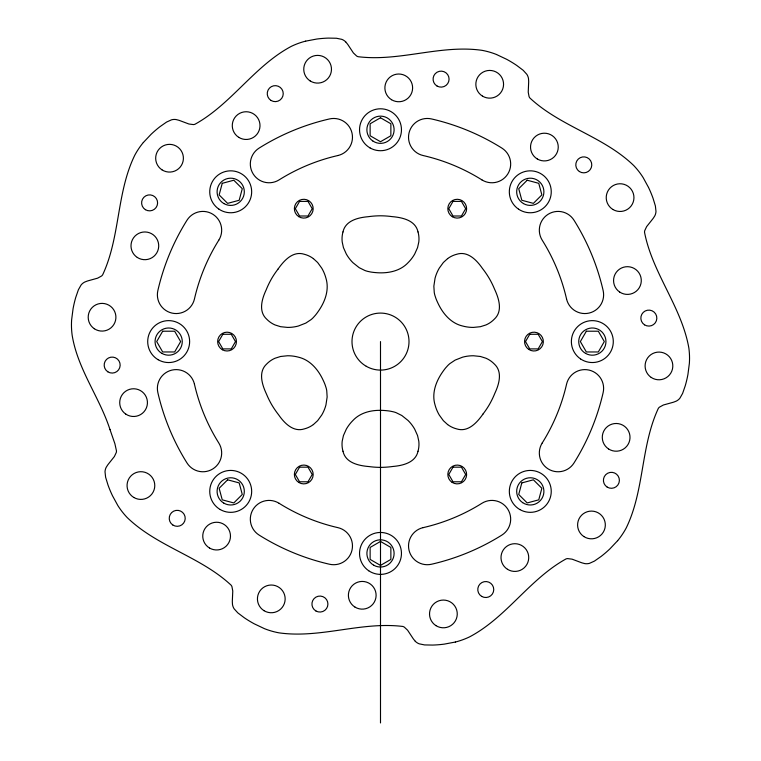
<?xml version="1.0" encoding="UTF-8"?>
<svg xmlns="http://www.w3.org/2000/svg" width="761" height="761" viewBox="0 0 761 761"><rect width="100%" height="100%" fill="white"/><g stroke="black" fill="none" stroke-linecap="round" stroke-linejoin="round"><path stroke-width="1.14" d="M342.983 231.934C345.399 220.604 358.06 217.589 367.991 216.723A92.737 92.737 0 0 1 380.5 215.791A89.674 89.674 0 0 1 392.086 216.619C402.265 217.494 415.487 220.224 418.017 231.934M418.017 451.244C415.601 462.574 402.94 465.589 393.009 466.455A92.737 92.737 0 0 1 380.5 467.378A89.674 89.674 0 0 1 368.914 466.56C358.735 465.684 345.513 462.945 342.983 451.244M278.05 269.061C283.929 260.7 292.88 250.597 304.295 254.269A25.884 25.884 0 0 1 313.38 258.616M482.95 414.117C477.071 422.479 468.12 432.571 456.705 428.9A25.884 25.884 0 0 1 447.62 424.562M143.344 142.516L151.087 134.307A116.909 116.909 0 0 1 159.896 126.735L166.554 122.074L171.501 119.829A11.092 11.092 0 0 1 176.21 119.582L178.816 120.257A51.596 51.596 0 0 1 179.938 120.647L188.928 124.014L193.389 124.585A6.706 6.706 0 0 0 194.949 124.262C231.591 104.019 254.44 65.846 291.463 46.278A76.88 76.88 0 0 1 305.646 41.132M617.656 540.662L609.913 548.871A116.909 116.909 0 0 1 601.104 556.443L594.446 561.095L589.499 563.34A11.092 11.092 0 0 1 584.79 563.597L582.184 562.912A51.596 51.596 0 0 1 581.062 562.531L572.072 559.164L567.611 558.593A6.706 6.706 0 0 0 566.051 558.916C529.409 579.159 506.569 617.342 469.537 636.9A76.88 76.88 0 0 1 455.354 642.046M447.62 258.607L443.359 262.507L439.249 268.167A40.304 40.304 0 0 0 435.054 278.222L433.856 286.184L434.255 292.5A28.69 28.69 0 0 0 434.883 295.316L435.901 298.436A61.936 61.936 0 0 0 437.718 302.669C442.56 313.294 450.778 323.282 462.65 326.022A40.304 40.304 0 0 0 473.466 327.411L480.419 326.697L485.927 324.957A25.884 25.884 0 0 0 494.222 319.249C503.097 311.201 498.836 298.407 494.536 289.123A89.674 89.674 0 0 0 489.428 278.697A92.737 92.737 0 0 0 482.369 268.338C476.69 260.129 467.711 250.702 456.705 254.269A25.884 25.884 0 0 0 447.62 258.616M313.38 424.571L317.641 420.671L321.751 415.011A40.304 40.304 0 0 0 325.946 404.957L327.144 396.995L326.745 390.678A28.69 28.69 0 0 0 326.117 387.863L325.099 384.743A61.936 61.936 0 0 0 323.282 380.5C318.44 369.884 310.222 359.886 298.35 357.156A40.304 40.304 0 0 0 287.534 355.758L280.581 356.481L275.073 358.222A25.884 25.884 0 0 0 266.778 363.92C257.903 371.977 262.165 384.771 266.464 394.046A89.674 89.674 0 0 0 271.572 404.471A92.737 92.737 0 0 0 278.631 414.84C284.31 423.04 293.289 432.467 304.295 428.9A25.884 25.884 0 0 0 313.38 424.562M305.646 41.142L316.738 39.049A116.909 116.909 0 0 1 328.314 38.098L336.438 38.25L341.756 39.334A11.092 11.092 0 0 1 345.722 41.903M455.354 642.037L444.262 644.129A116.909 116.909 0 0 1 432.686 645.071L424.562 644.928L419.244 643.835A11.092 11.092 0 0 1 415.278 641.276M496.543 54.526L506.74 59.348A116.909 116.909 0 0 1 516.671 65.389L523.159 70.278L526.812 74.293A11.092 11.092 0 0 1 528.514 78.697L528.667 81.379A51.596 51.596 0 0 1 528.648 82.559L528.229 92.157L529.066 96.58A6.706 6.706 0 0 0 529.856 97.969C560.429 126.545 603.787 136.485 633.846 165.651A76.88 76.88 0 0 1 643.121 177.551L648.524 187.453M313.38 258.607L317.641 262.507L321.751 268.167A40.304 40.304 0 0 1 325.946 278.222C329.523 289.884 324.957 301.984 318.193 311.496A61.936 61.936 0 0 1 315.435 315.187L313.237 317.622A28.69 28.69 0 0 1 311.116 319.582L305.836 323.083L298.35 326.022A40.304 40.304 0 0 1 287.534 327.411L280.581 326.697L275.073 324.957A25.884 25.884 0 0 1 266.778 319.249C258.179 311.487 261.889 299.025 266.112 289.989A92.737 92.737 0 0 1 271.563 278.688A89.674 89.674 0 0 1 278.06 269.071M447.62 424.571L443.359 420.671L439.249 415.011A40.304 40.304 0 0 1 435.054 404.957C431.477 393.294 436.043 381.185 442.807 371.672A61.936 61.936 0 0 1 445.565 367.982L447.763 365.546A28.69 28.69 0 0 1 449.884 363.596L455.164 360.086L462.65 357.156A40.304 40.304 0 0 1 473.466 355.758L480.419 356.481L485.927 358.222A25.884 25.884 0 0 1 494.222 363.92C502.821 371.691 499.111 384.143 494.888 393.19A92.737 92.737 0 0 1 489.437 404.481A89.674 89.674 0 0 1 482.94 414.108M345.713 41.903L347.425 43.986A51.596 51.596 0 0 1 348.11 44.947L353.399 52.956L356.681 56.048A6.706 6.706 0 0 0 358.127 56.704C399.668 61.869 440.59 44.385 482.046 50.34A76.88 76.88 0 0 1 496.553 54.516M415.287 641.266L413.575 639.192A51.596 51.596 0 0 1 412.89 638.222L407.601 630.213L404.319 627.131A6.706 6.706 0 0 0 402.873 626.465C361.332 621.318 320.41 638.755 278.954 632.838A76.88 76.88 0 0 1 264.447 628.662L254.26 623.83A116.909 116.909 0 0 1 244.329 617.789L237.841 612.89L234.188 608.886A11.092 11.092 0 0 1 232.486 604.481L232.333 601.799A51.596 51.596 0 0 1 232.352 600.61L232.771 591.021L231.934 586.598A6.706 6.706 0 0 0 231.144 585.209C200.571 556.633 157.223 546.674 127.154 517.518A76.88 76.88 0 0 1 117.879 505.618L112.476 495.725A116.909 116.909 0 0 1 107.995 485.004L105.617 477.233L105.018 471.83A11.092 11.092 0 0 1 106.226 467.273L107.682 465.009A51.596 51.596 0 0 1 108.395 464.058L114.369 456.552L116.29 452.481A6.706 6.706 0 0 0 116.471 450.893L114.901 443.758L109.965 429.489M110.012 429.651C99.577 397.271 77.536 369.075 72.124 335.011A76.88 76.88 0 0 1 71.62 319.934L73.066 308.738A116.909 116.909 0 0 1 75.739 297.437L78.393 289.751L81.066 285.033A11.092 11.092 0 0 1 84.737 282.055L87.239 281.075A51.596 51.596 0 0 1 88.371 280.733L97.627 278.165L101.574 276.005A6.706 6.706 0 0 0 102.649 274.826C120.39 236.918 116.395 192.581 134.887 155.006A76.88 76.88 0 0 1 143.334 142.507M380.5 341.584L380.5 722.95M648.524 187.453A116.909 116.909 0 0 1 653.005 198.174L655.383 205.946L655.982 211.339A11.092 11.092 0 0 1 654.774 215.905L653.318 218.169A51.596 51.596 0 0 1 652.605 219.111L646.631 226.626L644.71 230.697A6.706 6.706 0 0 0 644.529 232.276C652.472 273.38 681.685 306.911 688.876 348.167A76.88 76.88 0 0 1 689.38 363.244L687.934 374.431A116.909 116.909 0 0 1 685.261 385.741L682.607 393.418L679.934 398.146A11.092 11.092 0 0 1 676.263 401.123L673.761 402.103A51.596 51.596 0 0 1 672.629 402.445L663.373 405.004L659.426 407.173A6.706 6.706 0 0 0 658.351 408.343C640.619 446.26 644.548 490.569 626.113 528.172A76.88 76.88 0 0 1 617.666 540.662M418.017 451.244A25.884 25.884 0 0 0 418.797 441.209L417.561 435.568L414.707 429.185A40.304 40.304 0 0 0 408.096 420.519L401.808 415.496L396.129 412.681A28.69 28.69 0 0 0 393.38 411.815L390.174 411.149A61.936 61.936 0 0 0 385.599 410.598C373.974 409.475 361.209 411.596 352.904 420.519A40.304 40.304 0 0 0 346.293 429.185L343.439 435.568L342.193 441.199A25.884 25.884 0 0 0 342.983 451.244M342.983 231.934A25.884 25.884 0 0 0 342.203 241.969L343.439 247.61L346.293 253.993A40.304 40.304 0 0 0 352.904 262.659L359.192 267.682L364.871 270.488A28.69 28.69 0 0 0 367.62 271.354L370.826 272.029A61.936 61.936 0 0 0 375.401 272.581C387.026 273.694 399.791 271.572 408.096 262.659A40.304 40.304 0 0 0 414.707 253.993L417.561 247.61L418.807 241.969A25.884 25.884 0 0 0 418.017 231.934M222.241 183.325L219.139 194.902L227.606 203.368L239.182 200.267L242.283 188.699L233.808 180.224L222.241 183.325M521.818 482.912L518.717 494.479L527.192 502.945L538.759 499.844L541.861 488.277L533.394 479.81L521.818 482.912M162.673 331.216L156.69 341.584L162.673 351.963L174.649 351.963L180.642 341.584L174.649 331.216L162.673 331.216M222.83 334.279L218.607 341.584L222.83 348.899L231.268 348.899L235.491 341.584L231.268 334.279L222.83 334.279M299.558 201.389L295.335 208.695L299.558 216L307.996 216L312.219 208.695L307.996 201.389L299.558 201.389M299.558 467.168L295.335 474.484L299.558 481.789L307.996 481.789L312.219 474.484L307.996 467.168L299.558 467.168M453.004 201.389L448.781 208.695L453.004 216L461.442 216L465.665 208.695L461.442 201.389L453.004 201.389M453.004 467.168L448.781 474.484L453.004 481.789L461.442 481.789L465.665 474.484L461.442 467.168L453.004 467.168M529.732 334.279L525.509 341.584L529.732 348.899L538.17 348.899L542.393 341.584L538.17 334.279L529.732 334.279M586.351 331.216L580.358 341.584L586.351 351.963L598.327 351.963L604.31 341.584L598.327 331.216L586.351 331.216M227.606 479.81L219.139 488.277L222.241 499.844L233.808 502.945L242.283 494.479L239.182 482.912L227.606 479.81M527.192 180.224L518.717 188.699L521.818 200.267L533.394 203.368L541.861 194.902L538.759 183.325L527.192 180.224M380.5 117.774L370.131 123.767L370.131 135.743L380.5 141.727L390.869 135.743L390.869 123.767L380.5 117.774M380.5 541.442L370.131 547.435L370.131 559.411L380.5 565.404L390.869 559.411L390.869 547.435L380.5 541.442M518.536 209.161A20.966 20.966 0 0 0 551.202 193.294A20.966 20.966 0 0 0 521.133 172.937A20.966 20.966 0 0 0 518.536 209.161M580.586 358.945A20.966 20.966 0 0 0 613.242 343.087A20.966 20.966 0 0 0 583.173 322.731A20.966 20.966 0 0 0 580.586 358.945M519.811 509.537A20.966 20.966 0 0 0 551.249 491.378A20.966 20.966 0 0 0 519.811 473.228A20.966 20.966 0 0 0 519.811 509.537M368.752 570.788A20.966 20.966 0 0 0 401.408 554.921A20.966 20.966 0 0 0 371.339 534.564A20.966 20.966 0 0 0 368.752 570.788M220.224 509.537A20.966 20.966 0 0 0 251.672 491.378A20.966 20.966 0 0 0 220.224 473.228A20.966 20.966 0 0 0 220.224 509.537M158.183 359.744A20.966 20.966 0 0 0 189.632 341.584A20.966 20.966 0 0 0 158.183 323.435A20.966 20.966 0 0 0 158.183 359.744M218.959 209.161A20.966 20.966 0 0 0 251.615 193.294A20.966 20.966 0 0 0 221.546 172.937A20.966 20.966 0 0 0 218.959 209.161M537.323 158.992A13.869 13.869 0 0 0 558.251 147.225A13.869 13.869 0 0 0 537.589 134.982A13.869 13.869 0 0 0 537.323 158.992M579.378 171.529A8 8 0 0 0 591.763 165.327A8 8 0 0 0 580.205 157.708A8 8 0 0 0 579.378 171.529M613.014 209.541A13.869 13.869 0 0 0 633.951 197.774A13.869 13.869 0 0 0 613.29 185.532A13.869 13.869 0 0 0 613.014 209.541M619.692 292.053A13.869 13.869 0 0 0 641.257 281.494A13.869 13.869 0 0 0 621.328 268.091A13.869 13.869 0 0 0 619.692 292.053M644.529 324.833A8 8 0 0 0 656.829 318.459A8 8 0 0 0 645.157 311.002A8 8 0 0 0 644.529 324.833M651.216 377.437A13.869 13.869 0 0 0 672.781 366.878A13.869 13.869 0 0 0 652.852 353.485A13.869 13.869 0 0 0 651.216 377.437M608.572 448.961A13.869 13.869 0 0 0 629.994 438.098A13.869 13.869 0 0 0 609.875 424.98A13.869 13.869 0 0 0 608.572 448.961M607.192 487.107A8 8 0 0 0 619.387 480.552A8 8 0 0 0 607.62 473.266A8 8 0 0 0 607.192 487.107M583.887 536.572A13.869 13.869 0 0 0 605.309 525.708A13.869 13.869 0 0 0 585.19 512.591A13.869 13.869 0 0 0 583.887 536.572M507.454 569.285A13.869 13.869 0 0 0 528.714 558.117A13.869 13.869 0 0 0 508.405 545.295A13.869 13.869 0 0 0 507.454 569.285M481.656 596.386A8 8 0 0 0 493.756 589.661A8 8 0 0 0 481.884 582.545A8 8 0 0 0 481.656 596.386M435.986 625.656A13.869 13.869 0 0 0 457.247 614.488A13.869 13.869 0 0 0 436.938 601.656A13.869 13.869 0 0 0 435.986 625.656M355.016 607.116A13.869 13.869 0 0 0 376.105 595.644A13.869 13.869 0 0 0 355.625 583.107A13.869 13.869 0 0 0 355.016 607.116M315.91 610.969A8 8 0 0 0 327.915 604.072A8 8 0 0 0 315.939 597.119A8 8 0 0 0 315.91 610.969M264.057 610.712A13.869 13.869 0 0 0 285.156 599.24A13.869 13.869 0 0 0 264.676 586.702A13.869 13.869 0 0 0 264.057 610.712M209.541 548.034A13.869 13.869 0 0 0 230.478 536.267A13.869 13.869 0 0 0 209.817 524.025A13.869 13.869 0 0 0 209.541 548.034M172.814 524.995A8 8 0 0 0 185.199 518.793A8 8 0 0 0 173.641 511.173A8 8 0 0 0 172.814 524.995M133.85 497.485A13.869 13.869 0 0 0 154.778 485.718A13.869 13.869 0 0 0 134.117 473.475A13.869 13.869 0 0 0 133.85 497.485M125.841 414.136A13.869 13.869 0 0 0 147.406 403.577A13.869 13.869 0 0 0 127.477 390.174A13.869 13.869 0 0 0 125.841 414.136M107.853 371.815A8 8 0 0 0 120.152 365.442A8 8 0 0 0 108.481 357.984A8 8 0 0 0 107.853 371.815M94.316 328.742A13.869 13.869 0 0 0 115.881 318.184A13.869 13.869 0 0 0 95.953 304.79A13.869 13.869 0 0 0 94.316 328.742M137.284 257.446A13.869 13.869 0 0 0 158.697 246.583A13.869 13.869 0 0 0 138.578 233.465A13.869 13.869 0 0 0 137.284 257.446M145.389 209.665A8 8 0 0 0 157.594 203.111A8 8 0 0 0 145.817 195.824A8 8 0 0 0 145.389 209.665M161.969 169.836A13.869 13.869 0 0 0 183.382 158.973A13.869 13.869 0 0 0 163.263 145.855A13.869 13.869 0 0 0 161.969 169.836M238.735 137.332A13.869 13.869 0 0 0 259.996 126.164A13.869 13.869 0 0 0 239.696 113.332A13.869 13.869 0 0 0 238.735 137.332M271.125 100.5A8 8 0 0 0 283.235 93.774A8 8 0 0 0 271.354 86.649A8 8 0 0 0 271.125 100.5M310.203 80.961A13.869 13.869 0 0 0 331.463 69.793A13.869 13.869 0 0 0 311.163 56.97A13.869 13.869 0 0 0 310.203 80.961M437.061 86.041A8 8 0 0 0 449.076 79.144A8 8 0 0 0 437.099 72.19A8 8 0 0 0 437.061 86.041M482.464 96.114A13.869 13.869 0 0 0 503.563 84.642A13.869 13.869 0 0 0 483.083 72.105A13.869 13.869 0 0 0 482.464 96.114M391.515 99.71A13.869 13.869 0 0 0 412.614 88.238A13.869 13.869 0 0 0 392.124 75.7A13.869 13.869 0 0 0 391.515 99.71M542.193 443.026A190.868 190.868 0 0 0 566.555 384.191A18.768 18.768 0 0 1 589.043 370.084A18.768 18.768 0 0 1 603.15 392.571A228.414 228.414 0 0 1 573.994 462.973A18.768 18.768 0 0 1 548.12 468.9A18.768 18.768 0 0 1 542.193 443.026M423.106 527.639A190.868 190.868 0 0 0 481.932 503.278A18.768 18.768 0 0 1 507.806 509.204A18.768 18.768 0 0 1 501.889 535.078A228.414 228.414 0 0 1 431.487 564.243A18.768 18.768 0 0 1 408.999 550.127A18.768 18.768 0 0 1 423.106 527.639M279.068 503.278A190.868 190.868 0 0 0 337.894 527.639A18.768 18.768 0 0 1 352.001 550.127A18.768 18.768 0 0 1 329.513 564.243A228.414 228.414 0 0 1 259.111 535.078A18.768 18.768 0 0 1 253.194 509.204A18.768 18.768 0 0 1 279.068 503.278M194.445 384.191A190.868 190.868 0 0 0 218.807 443.026A18.768 18.768 0 0 1 212.88 468.9A18.768 18.768 0 0 1 187.006 462.973A228.414 228.414 0 0 1 157.85 392.571A18.768 18.768 0 0 1 171.957 370.084A18.768 18.768 0 0 1 194.445 384.191M218.807 240.153A190.868 190.868 0 0 0 194.445 298.978A18.768 18.768 0 0 1 171.957 313.085A18.768 18.768 0 0 1 157.85 290.597A228.414 228.414 0 0 1 187.006 220.205A18.768 18.768 0 0 1 212.88 214.279A18.768 18.768 0 0 1 218.807 240.153M337.894 155.529A190.868 190.868 0 0 0 279.068 179.9A18.768 18.768 0 0 1 253.194 173.974A18.768 18.768 0 0 1 259.111 148.1A228.414 228.414 0 0 1 329.513 118.935A18.768 18.768 0 0 1 352.001 133.042A18.768 18.768 0 0 1 337.894 155.529M481.932 179.9A190.868 190.868 0 0 0 423.106 155.529A18.768 18.768 0 0 1 408.999 133.042A18.768 18.768 0 0 1 431.487 118.935A228.414 228.414 0 0 1 501.889 148.1A18.768 18.768 0 0 1 507.806 173.974A18.768 18.768 0 0 1 481.932 179.9M566.555 298.978A190.868 190.868 0 0 0 542.193 240.153A18.768 18.768 0 0 1 548.12 214.279A18.768 18.768 0 0 1 573.994 220.205A228.414 228.414 0 0 1 603.15 290.597A18.768 18.768 0 0 1 589.043 313.085A18.768 18.768 0 0 1 566.555 298.978M370.017 147.91A20.966 20.966 0 0 0 401.466 129.751A20.966 20.966 0 0 0 370.017 111.601A20.966 20.966 0 0 0 370.017 147.91M523.482 203.587A13.603 13.603 0 0 0 543.896 191.801A13.603 13.603 0 0 0 523.482 180.015A13.603 13.603 0 0 0 523.482 203.587M585.532 353.37A13.603 13.603 0 0 0 605.946 341.584A13.603 13.603 0 0 0 585.532 329.808A13.603 13.603 0 0 0 585.532 353.37M522.664 502.65A13.603 13.603 0 0 0 543.868 492.348A13.603 13.603 0 0 0 524.348 479.135A13.603 13.603 0 0 0 522.664 502.65M373.699 565.204A13.603 13.603 0 0 0 394.103 553.428A13.603 13.603 0 0 0 373.699 541.642A13.603 13.603 0 0 0 373.699 565.204M223.905 503.164A13.603 13.603 0 0 0 244.319 491.378A13.603 13.603 0 0 0 223.905 479.592A13.603 13.603 0 0 0 223.905 503.164M161.865 353.37A13.603 13.603 0 0 0 182.269 341.584A13.603 13.603 0 0 0 161.865 329.808A13.603 13.603 0 0 0 161.865 353.37M223.905 203.587A13.603 13.603 0 0 0 244.319 191.801A13.603 13.603 0 0 0 223.905 180.015A13.603 13.603 0 0 0 223.905 203.587M372.871 141.023A13.603 13.603 0 0 0 394.074 130.721A13.603 13.603 0 0 0 374.555 117.508A13.603 13.603 0 0 0 372.871 141.023M298.692 216.609A9.408 9.408 0 0 0 313.171 209.142A9.408 9.408 0 0 0 299.463 200.333A9.408 9.408 0 0 0 298.692 216.609M452.329 216.723A9.408 9.408 0 0 0 466.626 208.923A9.408 9.408 0 0 0 452.719 200.438A9.408 9.408 0 0 0 452.329 216.723M528.676 349.375A9.408 9.408 0 0 0 543.335 342.26A9.408 9.408 0 0 0 529.837 333.128A9.408 9.408 0 0 0 528.676 349.375M452.139 482.388A9.408 9.408 0 0 0 466.617 474.931A9.408 9.408 0 0 0 452.919 466.122A9.408 9.408 0 0 0 452.139 482.388M298.883 482.512A9.408 9.408 0 0 0 313.18 474.702A9.408 9.408 0 0 0 299.263 466.227A9.408 9.408 0 0 0 298.883 482.512M222.345 349.737A9.408 9.408 0 0 0 236.452 341.584A9.408 9.408 0 0 0 222.345 333.442A9.408 9.408 0 0 0 222.345 349.737M366.25 366.279A28.509 28.509 0 0 0 409.009 341.584A28.509 28.509 0 0 0 366.25 316.899A28.509 28.509 0 0 0 366.25 366.279"/></g></svg>
